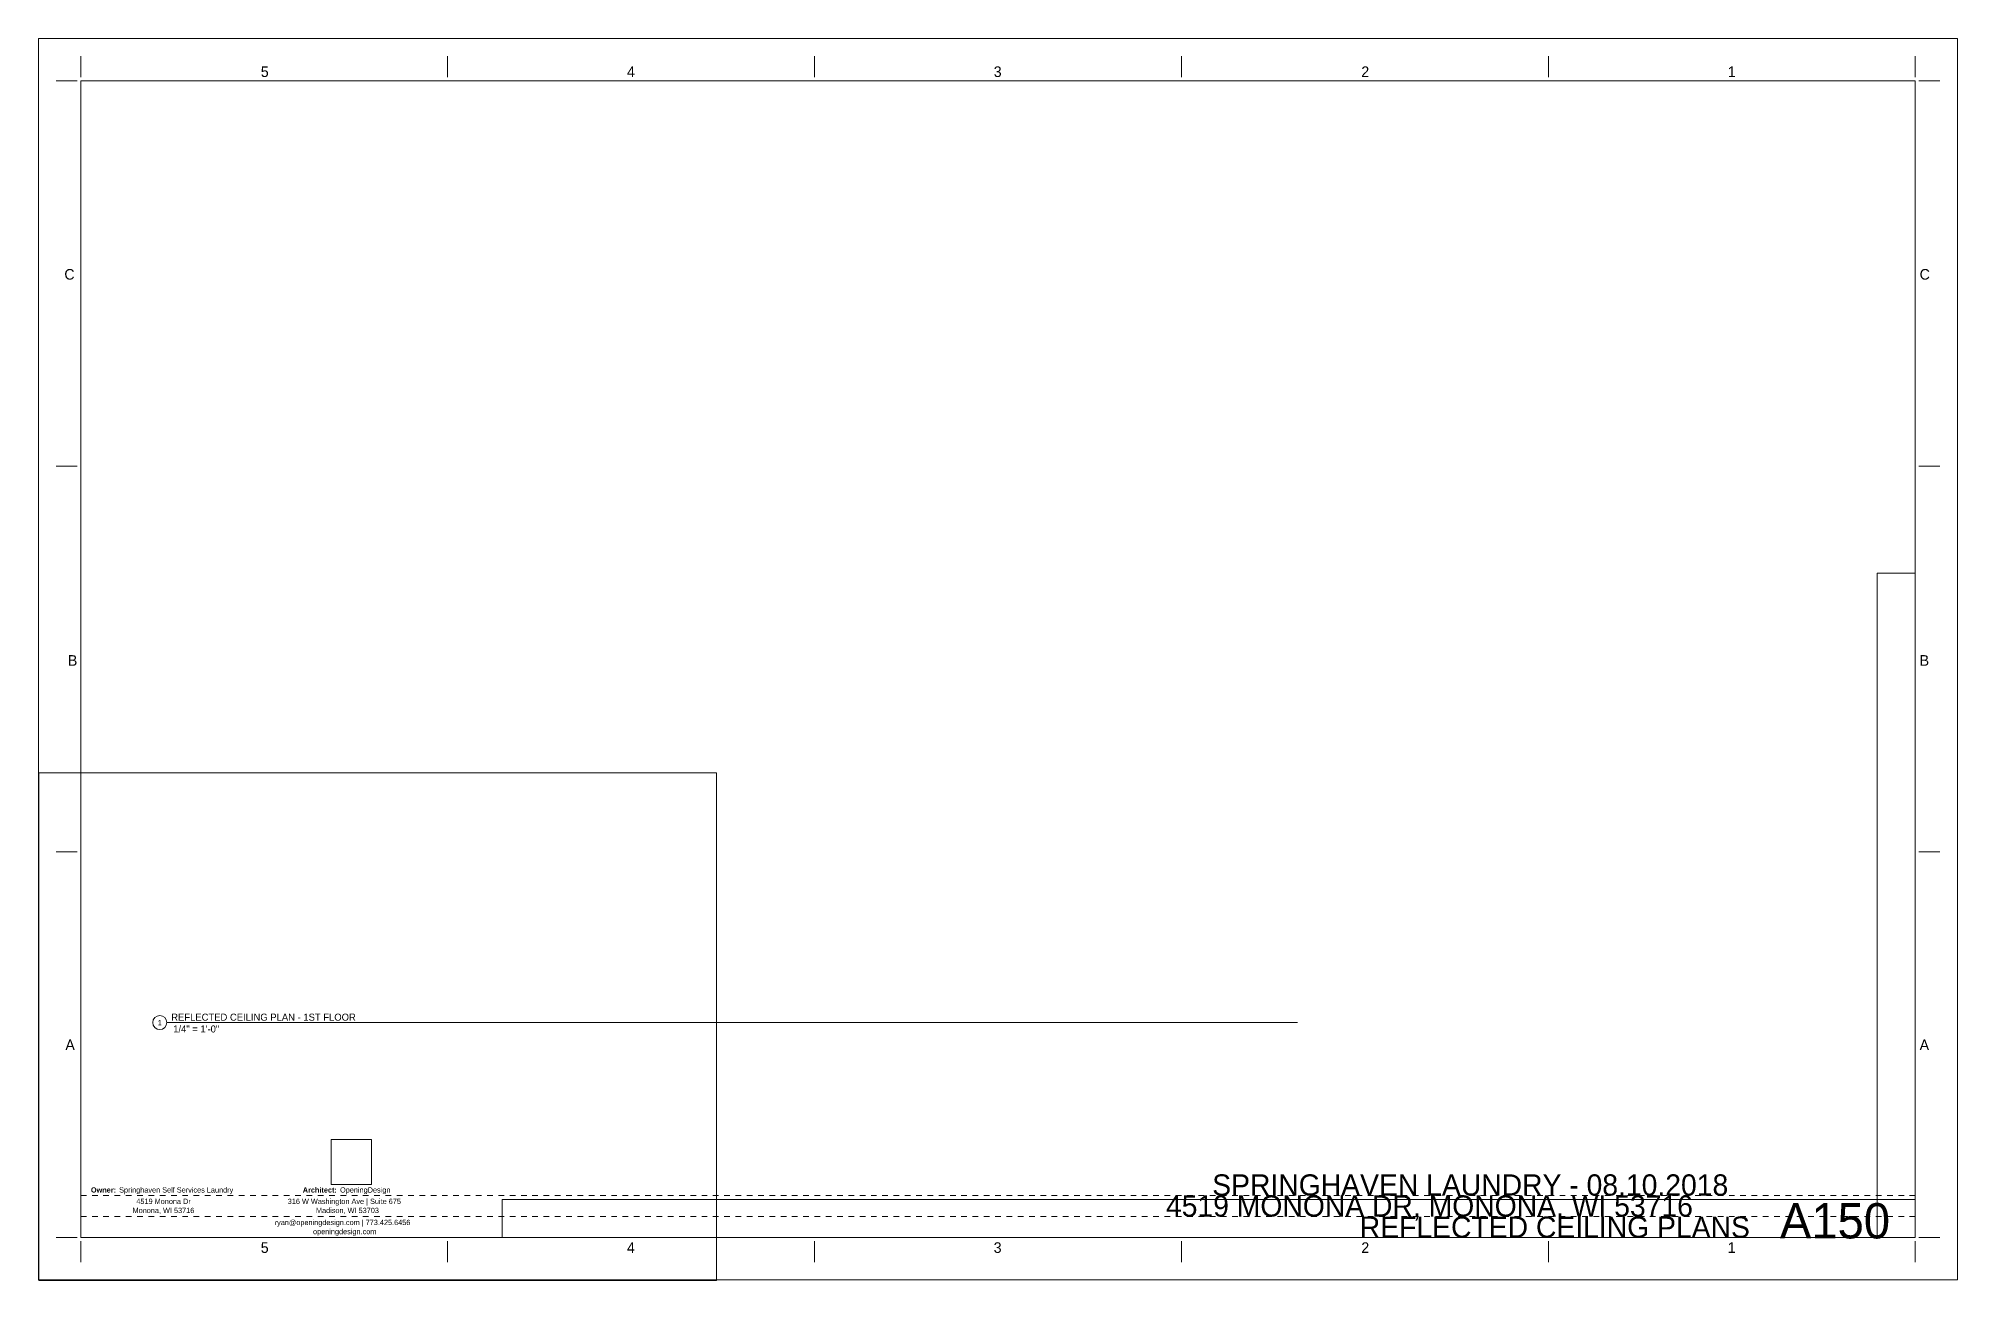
# Paper-space layout 'Layout1' of a CAD drawing. Header units: inches. Extents: x 0 to 34, y 0 to 22.
import ezdxf

# ---------------------------------------------------------------- set-up
doc = ezdxf.new("R2010")
doc.units = ezdxf.units.IN
doc.header["$MEASUREMENT"] = 0
doc.linetypes.add('Dot 1_32_', pattern=[0.03125, 0, -0.03125])
doc.layers.add('G-ANNO-NPLT', color=191, linetype='Continuous', plot=False)
doc.layers.add('G-ANNO-TTLB', color=6, linetype='Continuous', lineweight=9)
doc.layers.add('G-ANNO-TTLB-MEDM', color=33, linetype='Continuous', lineweight=20)
doc.styles.add('Century Gothic_1', font='ufonts.com_century-gothic.ttf', dxfattribs={"height": 0.1875})
doc.styles.add('Century Gothic_2', font='ufonts.com_century-gothic.ttf', dxfattribs={"height": 0.09375})
doc.styles.add('Century Gothic_3', font='ufonts.com_century-gothic.ttf', dxfattribs={"height": 0.625})
doc.styles.add('Century Gothic_4', font='ufonts.com_century-gothic.ttf', dxfattribs={"height": 0.375})
doc.styles.add('Century Gothic_5', font='ufonts.com_century-gothic.ttf', dxfattribs={"height": 0.125})
doc.styles.add('Century Gothic_B', font='GOTHICB.TTF', dxfattribs={"height": 0.09375})
picture_1 = doc.add_image_def('image1.jpg', size_in_pixel=(547, 610))
picture_2 = doc.add_image_def('image2.jpg', size_in_pixel=(95, 1663))
picture_3 = doc.add_image_def('image3.jpg', size_in_pixel=(3536, 95))

# ---------------------------------------------------------------- blocks, each defined once
blk = doc.blocks.new('OD Title Block - 22x34 - Presentation - one-539370-REFLECTED CEILING PLANS')
at = {"layer": 'G-ANNO-TTLB'}
for p, q in [((-0.01, 0.014), (-0.01, 22.014)), ((-0.01, 22.014), (33.99, 22.014)), ((-0.01, 22.014), (33.99, 22.014)), ((33.99, 0.014), (33.99, 22.014)), ((-0.01, 0.014), (33.99, 0.014))]:
    blk.add_line(p, q, dxfattribs=at)
at = {"layer": 'G-ANNO-TTLB', "linetype": 'Dot 1_32_', "lineweight": 13}
for p, q in [((0.74, 1.51), (33.24, 1.51)), ((0.74, 1.137), (33.24, 1.137))]:
    blk.add_line(p, q, dxfattribs=at)
at = {"layer": 'G-ANNO-TTLB-MEDM'}
for p, q in [((0.74, 21.326), (0.74, 21.701)), ((7.24, 21.326), (7.24, 21.701)), ((13.74, 21.326), (13.74, 21.701)), ((20.24, 21.326), (20.24, 21.701)), ((26.74, 21.326), (26.74, 21.701)), ((33.24, 21.326), (33.24, 21.701)), ((0.677, 21.264), (0.302, 21.264)), ((0.74, 21.264), (0.74, 0.764)), ((0.74, 21.264), (33.24, 21.264)), ((33.24, 21.264), (33.24, 0.764)), ((33.302, 21.264), (33.677, 21.264)), ((0.677, 14.43), (0.302, 14.43)), ((33.302, 14.43), (33.677, 14.43)), ((0.677, 7.597), (0.302, 7.597)), ((33.302, 7.597), (33.677, 7.597)), ((0.677, 0.764), (0.302, 0.764)), ((0.74, 0.764), (33.24, 0.764)), ((0.74, 0.701), (0.74, 0.326)), ((7.24, 0.701), (7.24, 0.326)), ((13.74, 0.701), (13.74, 0.326)), ((20.24, 0.701), (20.24, 0.326)), ((26.74, 0.701), (26.74, 0.326)), ((33.24, 0.701), (33.24, 0.326)), ((33.302, 0.764), (33.677, 0.764))]:
    blk.add_line(p, q, dxfattribs=at)
at = {"layer": 'G-ANNO-TTLB', "attachment_point": 1}
for s, insert, char_height, width, style in [('5', (3.93, 21.517), 0.188, 0.17675, 'Century Gothic_1'), ('4', (10.418, 21.517), 0.188, 0.17675, 'Century Gothic_1'), ('3', (16.914, 21.517), 0.188, 0.17675, 'Century Gothic_1'), ('2', (23.426, 21.517), 0.188, 0.17675, 'Century Gothic_1'), ('1', (29.918, 21.517), 0.188, 0.17675, 'Century Gothic_1'), ('C', (0.45, 17.926), 0.188, 0.25881, 'Century Gothic_1'), ('C', (33.317, 17.926), 0.188, 0.25881, 'Century Gothic_1'), ('B', (0.512, 11.084), 0.188, 0.18306, 'Century Gothic_1'), ('B', (33.317, 11.084), 0.188, 0.18306, 'Century Gothic_1'), ('A', (0.468, 4.273), 0.188, 0.23672, 'Century Gothic_1'), ('A', (33.317, 4.273), 0.188, 0.23672, 'Century Gothic_1'), ('Owner: ', (0.92, 1.654), 0.0937, 0.606, 'Century Gothic_B'), ('Springhaven Self Services Laundry', (1.42, 1.654), 0.09375, 2.62284, 'Century Gothic_2'), ('4519 Monona Dr', (1.725, 1.452), 0.09375, 1.27828, 'Century Gothic_2'), ('316 W Washington Ave | Suite 675', (4.407, 1.452), 0.09375, 2.65756, 'Century Gothic_2'), ('Architect: ', (4.673, 1.654), 0.09375, 0.80169, 'Century Gothic_B'), ('OpeningDesign', (5.334, 1.654), 0.09375, 1.212, 'Century Gothic_2'), ('Monona, WI 53716', (1.658, 1.291), 0.09375, 1.44241, 'Century Gothic_2'), ('ryan@openingdesign.com | 773.425.6456', (4.176, 1.078), 0.09375, 3.21937, 'Century Gothic_2'), ('Madison, WI 53703', (4.907, 1.291), 0.09375, 1.44556, 'Century Gothic_2'), ('openingdesign.com', (4.855, 0.916), 0.09375, 1.57181, 'Century Gothic_2'), ('3', (16.913, 0.679), 0.188, 0.17675, 'Century Gothic_1'), ('2', (23.426, 0.679), 0.188, 0.17675, 'Century Gothic_1'), ('5', (3.929, 0.679), 0.188, 0.17675, 'Century Gothic_1'), ('4', (10.417, 0.679), 0.188, 0.17675, 'Century Gothic_1'), ('1', (29.917, 0.679), 0.188, 0.17675, 'Century Gothic_1')]:
    blk.add_mtext(s, dxfattribs=dict(at, insert=insert, char_height=char_height, width=width, style=style))
at = {"layer": 'G-ANNO-TTLB'}
image = blk.add_image(picture_2, insert=(32.567, 0.764), size_in_units=(0.673, 11.775), dxfattribs=at)
image.dxf.flags = 7
image = blk.add_image(picture_1, insert=(5.174, 1.701), size_in_units=(0.719, 0.802), dxfattribs=at)
image.dxf.flags = 7
image = blk.add_image(picture_3, insert=(8.203, 0.764), size_in_units=(25.037, 0.673), dxfattribs=at)
image.dxf.flags = 7
blk = doc.blocks.new('Viewport - All On-568496-REFLECTED CEILING PLANS')
at = {"layer": 'G-ANNO-TTLB'}
for start, end in [(0, 180), (180, 360)]:
    blk.add_arc((-0.125, 0), 0.125, start, end, dxfattribs=at)

psp = doc.layouts.get("Layout1")

# ---------------------------------------------------------------- linework, layer by layer
at = {"layer": 'G-ANNO-NPLT', "lineweight": 9}
psp.add_line((2.266, 4.574), (22.298, 4.574), dxfattribs=at)

# ---------------------------------------------------------------- block references
at = {"layer": 'G-ANNO-TTLB'}
for name, p in [('OD Title Block - 22x34 - Presentation - one-539370-REFLECTED CEILING PLANS', (0, 0)), ('Viewport - All On-568496-REFLECTED CEILING PLANS', (2.266, 4.574))]:
    psp.add_blockref(name, p, dxfattribs=at)

# ---------------------------------------------------------------- texts
at = {"layer": 'G-ANNO-TTLB', "attachment_point": 1}
for s, insert, char_height, width, style in [('1', (2.105, 4.618), 0.0937, 0.08837, 'Century Gothic_2'), ('REFLECTED CEILING PLAN - 1ST FLOOR', (2.343, 4.731), 0.125, 3.82537, 'Century Gothic_5'), (' 1/4" = 1\'-0"', (2.332, 4.522), 0.125, 1.111, 'Century Gothic_5'), ('SPRINGHAVEN LAUNDRY - 08.10.2018', (20.785, 1.883), 0.375, 11.10684, 'Century Gothic_4'), ('4519 MONONA DR, MONONA, WI 53716', (19.965, 1.51), 0.375, 12.10106, 'Century Gothic_4'), ('A150', (30.841, 1.373), 0.625, 2.52816, 'Century Gothic_3'), ('REFLECTED CEILING PLANS', (23.399, 1.136), 0.375, 7.93797, 'Century Gothic_4')]:
    psp.add_mtext(s, dxfattribs=dict(at, insert=insert, char_height=char_height, width=width, style=style))

# ---------------------------------------------------------------- viewports
at = {"layer": '0'}
psp.add_viewport(center=(6, 4.5), size=(12, 9), view_center_point=(6, 4.5), view_height=12, dxfattribs=at)

doc.saveas('drawing.dxf')
